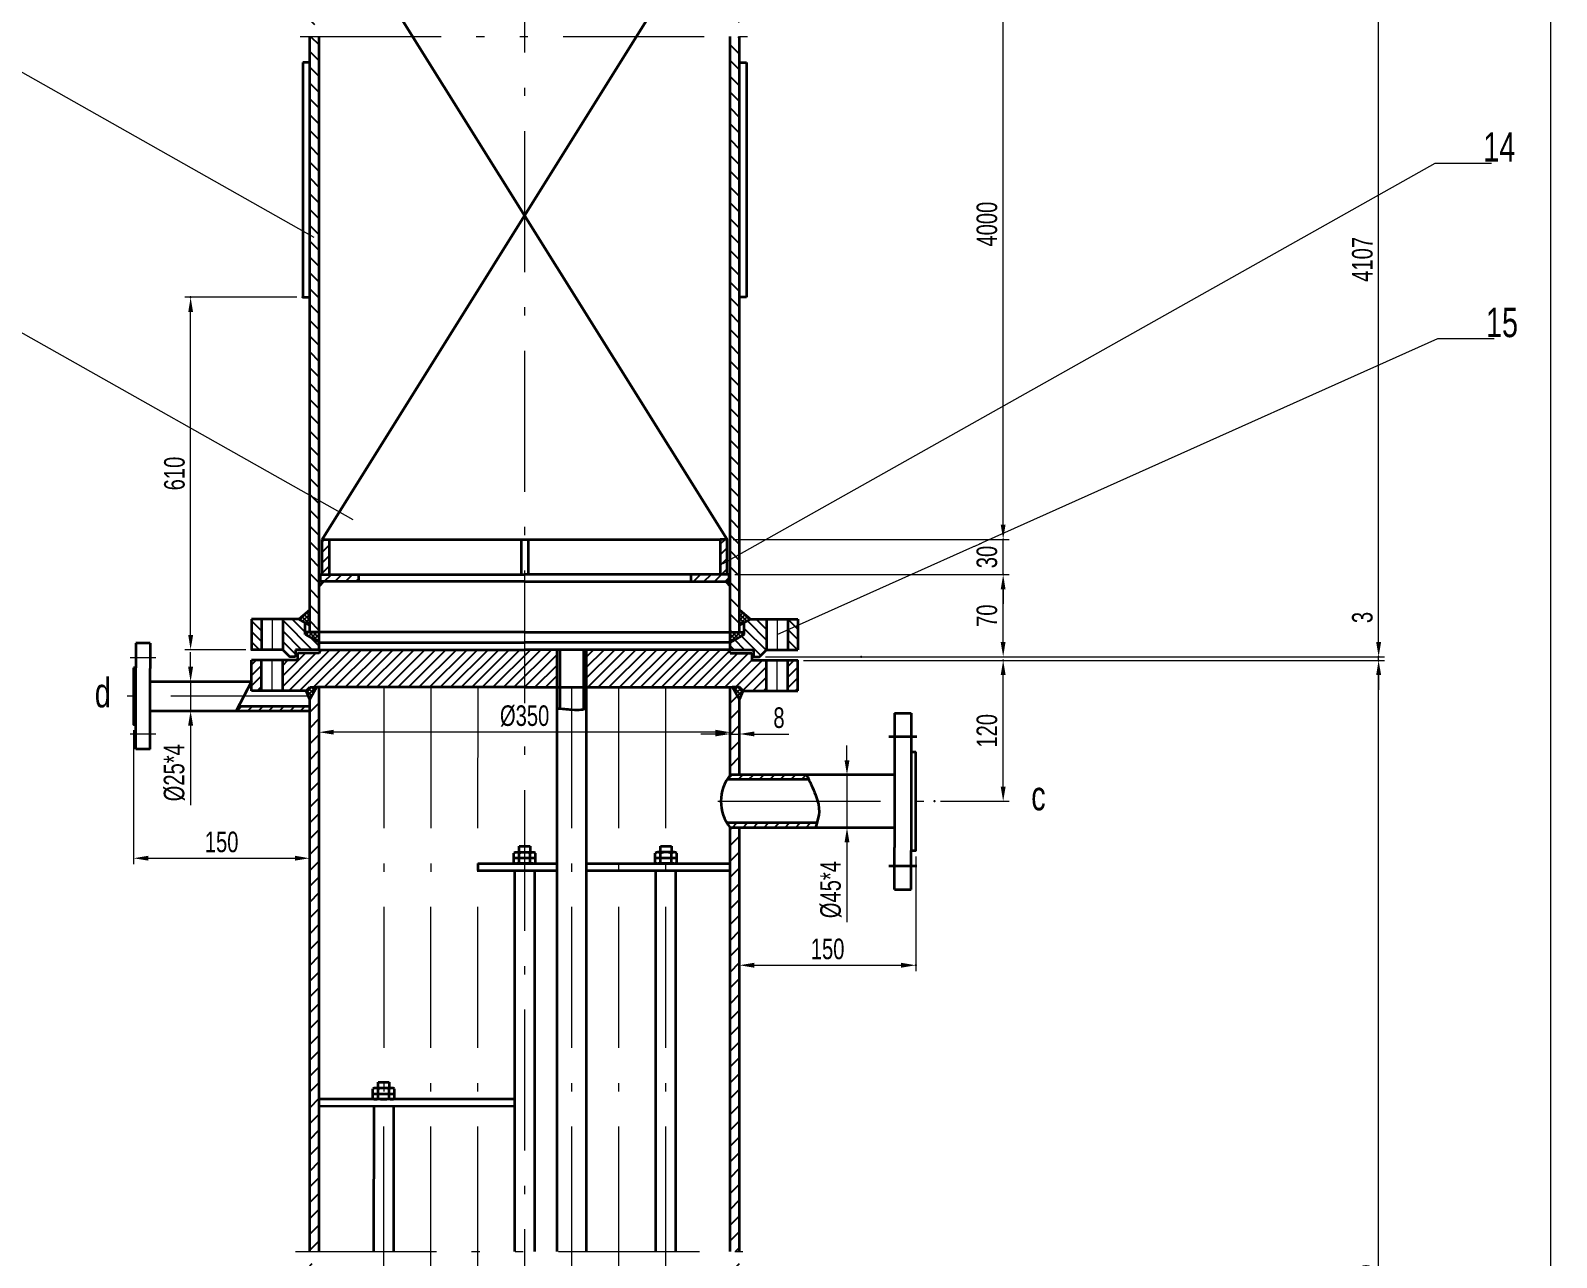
# Model space of a CAD drawing. Header units: millimetres. Extents: x -994 to 3211, y 1613 to 7558.
# Drawn here: x -119 to 1180, y 5171 to 6216 of the extents above; entities that cross this region are included whole.
import ezdxf

# ---------------------------------------------------------------- set-up
doc = ezdxf.new("R2010")
doc.units = ezdxf.units.MM
doc.header["$LTSCALE"] = 10
doc.linetypes.add('ACAD_ISO10W100', pattern=[18.7, 12, -3, 0.7, -3])
doc.linetypes.add('ACAD_ISO12W100', pattern=[22.4, 12, -3, 0.7, -3, 0.7, -3])
for name, color, linetype, lineweight in [('中心线', 1, 'ACAD_ISO10W100', 18), ('双点划线', 3, 'ACAD_ISO12W100', 18), ('实线层', 2, 'Continuous', 35), ('标注', 7, 'Continuous', 18)]:
    doc.layers.add(name, color=color, linetype=linetype, lineweight=lineweight)
doc.layers.add('剖面线层', color=5, linetype='Continuous')
doc.styles.add('HGCAD', font='HGCAD.SHX', dxfattribs={"width": 0.75, "bigfont": 'HZTXT.SHX'})
doc.dimstyles.new('HGCAD$0', dxfattribs={"dimtxt": 3.5, "dimasz": 2.5, "dimexe": 1, "dimexo": 1, "dimgap": 1, "dimtad": 1, "dimdec": 1, "dimdsep": 46, "dimtxsty": 'HGCAD', "dimcen": 0, "dimclrd": 130, "dimclre": 130, "dimclrt": 3, "dimadec": 1, "dimazin": 0, "dimtfac": 0.714286, "dimtmove": 0, "dimatfit": 1, "dimfxl": 0, "dimtzin": 0, "dimlwd": -1, "dimlwe": -1, "dimarcsym": 0})
pattern_1 = [(135, (-994.139, 1612.684), (-4.490128, -4.490128), [])]
pattern_2 = [(45, (-994.139, 1612.684), (-4.490128, 4.490128), [])]
pattern_3 = [(45, (-994.139, 1612.684), (-6.735192, 6.735192), [])]

# ---------------------------------------------------------------- blocks, each defined once
blk = doc.blocks.new('*D29')
at = {"color": 0, "ltscale": 5}
for p in [(126.7, 5618.1), (126.7, 5613.9), (476.7, 5613.9)]:
    blk.add_point(p, dxfattribs=at)
at = {"layer": '标注', "color": 130, "ltscale": 5}
for p, q in [((126.7, 5618.9), (126.7, 5623.1)), ((476.7, 5618.9), (476.7, 5623.1))]:
    blk.add_line(p, q, dxfattribs=at)
at = {"layer": '标注', "color": 4, "ltscale": 5}
blk.add_line((464.2, 5618.1), (139.2, 5618.1), dxfattribs=at)
for points in [[(139.2, 5620.2), (139.2, 5616.1), (126.7, 5618.1)], [(464.2, 5620.2), (464.2, 5616.1), (476.7, 5618.1)]]:
    blk.add_solid(points, dxfattribs=at)
at = {"layer": '标注', "color": 3, "ltscale": 5, "insert": (301.7, 5631.9), "char_height": 17.5, "attachment_point": 5, "style": 'HGCAD', "bg_fill": 3, "box_fill_scale": 1.1, "bg_fill_color": 256, "bg_fill_true_color": 13158600, "bg_fill_transparency": 2672}
blk.add_mtext('%%C350', dxfattribs=at)
blk = doc.blocks.new('*D30')
at = {"color": 0, "ltscale": 5}
for p in [(476.7, 5618.1), (484.7, 5618.1), (484.7, 5616.6)]:
    blk.add_point(p, dxfattribs=at)
at = {"layer": '标注', "color": 4, "ltscale": 5}
for p, q in [((464.2, 5616.6), (451.7, 5616.6)), ((476.7, 5616.6), (484.7, 5616.6)), ((497.2, 5616.6), (526.8, 5616.6))]:
    blk.add_line(p, q, dxfattribs=at)
at = {"layer": '标注', "color": 130, "ltscale": 5}
for p, q in [((476.7, 5613.1), (476.7, 5611.6)), ((484.7, 5613.1), (484.7, 5611.6))]:
    blk.add_line(p, q, dxfattribs=at)
at = {"layer": '标注', "color": 4, "ltscale": 5}
for points in [[(464.2, 5618.7), (464.2, 5614.6), (476.7, 5616.6)], [(497.2, 5618.7), (497.2, 5614.6), (484.7, 5616.6)]]:
    blk.add_solid(points, dxfattribs=at)
at = {"layer": '标注', "color": 3, "ltscale": 5, "insert": (518.3, 5630.4), "char_height": 17.5, "attachment_point": 5, "style": 'HGCAD', "bg_fill": 3, "box_fill_scale": 1.1, "bg_fill_color": 256, "bg_fill_true_color": 13158600, "bg_fill_transparency": 2602}
blk.add_mtext('8', dxfattribs=at)
blk = doc.blocks.new('*D36')
at = {"color": 0, "ltscale": 5}
for p in [(575.7, 5581.8), (575.7, 5536.8), (576.2, 5536.8)]:
    blk.add_point(p, dxfattribs=at)
at = {"layer": '标注', "color": 4, "ltscale": 5}
for p, q in [((576.2, 5594.3), (576.2, 5606.8)), ((576.2, 5581.8), (576.2, 5536.8)), ((576.2, 5524.3), (576.2, 5456.4))]:
    blk.add_line(p, q, dxfattribs=at)
at = {"layer": '标注', "color": 130, "ltscale": 5}
for p, q in [((580.7, 5581.8), (581.2, 5581.8)), ((580.7, 5536.8), (581.2, 5536.8))]:
    blk.add_line(p, q, dxfattribs=at)
at = {"layer": '标注', "color": 4, "ltscale": 5}
for points in [[(574.1, 5594.3), (578.3, 5594.3), (576.2, 5581.8)], [(574.1, 5524.3), (578.3, 5524.3), (576.2, 5536.8)]]:
    blk.add_solid(points, dxfattribs=at)
at = {"layer": '标注', "color": 3, "ltscale": 5, "insert": (562.5, 5484.1), "char_height": 17.5, "attachment_point": 5, "rotation": 90, "style": 'HGCAD', "bg_fill": 3, "box_fill_scale": 1.1, "bg_fill_color": 256, "bg_fill_true_color": 13158600, "bg_fill_transparency": 2957}
blk.add_mtext('%%C45*4', dxfattribs=at)
blk = doc.blocks.new('*D37')
at = {"color": 0, "ltscale": 5}
for p in [(634.7, 5517.3), (484.7, 5436.3), (634.7, 5419.7)]:
    blk.add_point(p, dxfattribs=at)
at = {"layer": '标注', "color": 130, "ltscale": 5}
for p, q in [((634.7, 5512.3), (634.7, 5414.7)), ((484.7, 5431.3), (484.7, 5414.7))]:
    blk.add_line(p, q, dxfattribs=at)
at = {"layer": '标注', "color": 4, "ltscale": 5}
blk.add_line((497.2, 5419.7), (622.2, 5419.7), dxfattribs=at)
for points in [[(497.2, 5421.8), (497.2, 5417.6), (484.7, 5419.7)], [(622.2, 5421.8), (622.2, 5417.6), (634.7, 5419.7)]]:
    blk.add_solid(points, dxfattribs=at)
at = {"layer": '标注', "color": 3, "ltscale": 5, "insert": (559.7, 5433.5), "char_height": 17.5, "attachment_point": 5, "style": 'HGCAD', "bg_fill": 3, "box_fill_scale": 1.1, "bg_fill_color": 256, "bg_fill_true_color": 13158600, "bg_fill_transparency": 3112}
blk.add_mtext('150', dxfattribs=at)
blk = doc.blocks.new('*D38')
at = {"color": 0, "ltscale": 5}
for p in [(16.7, 5661.3), (16.7, 5636.3), (17.3, 5636.3)]:
    blk.add_point(p, dxfattribs=at)
at = {"layer": '标注', "color": 4, "ltscale": 5}
for p, q in [((17.3, 5673.8), (17.3, 5686.3)), ((17.3, 5661.3), (17.3, 5636.3)), ((17.3, 5623.8), (17.3, 5555.9))]:
    blk.add_line(p, q, dxfattribs=at)
at = {"layer": '标注', "color": 130, "ltscale": 5}
for p, q in [((21.7, 5661.3), (22.3, 5661.3)), ((21.7, 5636.3), (22.3, 5636.3))]:
    blk.add_line(p, q, dxfattribs=at)
at = {"layer": '标注', "color": 4, "ltscale": 5}
for points in [[(15.2, 5673.8), (19.4, 5673.8), (17.3, 5661.3)], [(15.2, 5623.8), (19.4, 5623.8), (17.3, 5636.3)]]:
    blk.add_solid(points, dxfattribs=at)
at = {"layer": '标注', "color": 3, "ltscale": 5, "insert": (3.5, 5583.6), "char_height": 17.5, "attachment_point": 5, "rotation": 90, "style": 'HGCAD', "bg_fill": 3, "box_fill_scale": 1.1, "bg_fill_color": 256, "bg_fill_true_color": 13158600, "bg_fill_transparency": 3102}
blk.add_mtext('%%C25*4', dxfattribs=at)
blk = doc.blocks.new('*D39')
at = {"color": 0, "ltscale": 5}
for p in [(-31.3, 5624.8), (118.7, 5510.8), (118.7, 5510.1)]:
    blk.add_point(p, dxfattribs=at)
at = {"layer": '标注', "color": 130, "ltscale": 5}
for p, q in [((-31.3, 5619.8), (-31.3, 5505.8)), ((118.7, 5515.1), (118.7, 5515.8))]:
    blk.add_line(p, q, dxfattribs=at)
at = {"layer": '标注', "color": 4, "ltscale": 5}
blk.add_line((-18.8, 5510.8), (106.2, 5510.8), dxfattribs=at)
for points in [[(-18.8, 5512.9), (-18.8, 5508.8), (-31.3, 5510.8)], [(106.2, 5512.9), (106.2, 5508.8), (118.7, 5510.8)]]:
    blk.add_solid(points, dxfattribs=at)
at = {"layer": '标注', "color": 3, "ltscale": 5, "insert": (43.7, 5524.6), "char_height": 17.5, "attachment_point": 5, "style": 'HGCAD', "bg_fill": 3, "box_fill_scale": 1.1, "bg_fill_color": 256, "bg_fill_true_color": 13158600, "bg_fill_transparency": 3217}
blk.add_mtext('150', dxfattribs=at)
blk = doc.blocks.new('*D40')
at = {"color": 0, "ltscale": 5}
for p in [(17.3, 5988.4), (112.7, 5988.4), (69.2, 5688.3)]:
    blk.add_point(p, dxfattribs=at)
at = {"layer": '标注', "color": 130, "ltscale": 5}
for p, q in [((107.7, 5988.4), (12.3, 5988.4)), ((64.2, 5688.3), (12.3, 5688.3))]:
    blk.add_line(p, q, dxfattribs=at)
at = {"layer": '标注', "color": 4, "ltscale": 5}
blk.add_line((17.3, 5700.8), (17.3, 5975.9), dxfattribs=at)
for points in [[(15.3, 5975.9), (19.4, 5975.9), (17.3, 5988.4)], [(15.3, 5700.8), (19.4, 5700.8), (17.3, 5688.3)]]:
    blk.add_solid(points, dxfattribs=at)
at = {"layer": '标注', "color": 3, "ltscale": 5, "insert": (3.6, 5838.4), "char_height": 17.5, "attachment_point": 5, "rotation": 90, "style": 'HGCAD', "bg_fill": 3, "box_fill_scale": 1.1, "bg_fill_color": 256, "bg_fill_true_color": 13158600, "bg_fill_transparency": 3267}
blk.add_mtext('610', dxfattribs=at)
blk = doc.blocks.new('*D69')
at = {"color": 0, "ltscale": 5}
for p in [(534.2, 5679.3), (1028.9, 5679.3), (534.2, 4612.6)]:
    blk.add_point(p, dxfattribs=at)
at = {"layer": '标注', "color": 130, "ltscale": 5}
for p, q in [((539.2, 5679.3), (1033.9, 5679.3)), ((539.2, 4612.6), (1033.9, 4612.6))]:
    blk.add_line(p, q, dxfattribs=at)
at = {"layer": '标注', "color": 4, "ltscale": 5}
blk.add_line((1028.9, 4625.1), (1028.9, 5666.8), dxfattribs=at)
for points in [[(1026.8, 5666.8), (1031, 5666.8), (1028.9, 5679.3)], [(1026.8, 4625.1), (1031, 4625.1), (1028.9, 4612.6)]]:
    blk.add_solid(points, dxfattribs=at)
at = {"layer": '标注', "color": 3, "ltscale": 5, "insert": (1015.1, 5146), "char_height": 17.5, "attachment_point": 5, "rotation": 90, "style": 'HGCAD', "bg_fill": 3, "box_fill_scale": 1.1, "bg_fill_color": 256, "bg_fill_true_color": 13158600, "bg_fill_transparency": 477}
blk.add_mtext('1975', dxfattribs=at)
blk = doc.blocks.new('*D71')
at = {"color": 0, "ltscale": 5}
for p in [(501.7, 6359.1), (1028.9, 6359.1), (501.7, 5682.3)]:
    blk.add_point(p, dxfattribs=at)
at = {"layer": '标注', "color": 130, "ltscale": 5}
for p, q in [((506.7, 6359.1), (1033.9, 6359.1)), ((506.7, 5682.3), (1033.9, 5682.3))]:
    blk.add_line(p, q, dxfattribs=at)
at = {"layer": '标注', "color": 4, "ltscale": 5}
blk.add_line((1028.9, 5694.8), (1028.9, 6346.6), dxfattribs=at)
for points in [[(1026.8, 6346.6), (1031, 6346.6), (1028.9, 6359.1)], [(1026.8, 5694.8), (1031, 5694.8), (1028.9, 5682.3)]]:
    blk.add_solid(points, dxfattribs=at)
at = {"layer": '标注', "color": 3, "ltscale": 5, "insert": (1015.1, 6020.7), "char_height": 17.5, "attachment_point": 5, "rotation": 90, "style": 'HGCAD', "bg_fill": 3, "box_fill_scale": 1.1, "bg_fill_color": 256, "bg_fill_true_color": 13158600, "bg_fill_transparency": 1627}
blk.add_mtext('4107', dxfattribs=at)
blk = doc.blocks.new('*D72')
at = {"color": 0, "ltscale": 5}
for p in [(1028.9, 5682.3), (1028.9, 5682.3), (1028.9, 5679.3)]:
    blk.add_point(p, dxfattribs=at)
at = {"layer": '标注', "color": 4, "ltscale": 5}
for p, q in [((1028.9, 5694.8), (1028.9, 5724.4)), ((1028.9, 5679.3), (1028.9, 5682.3)), ((1028.9, 5666.8), (1028.9, 5654.3))]:
    blk.add_line(p, q, dxfattribs=at)
for points in [[(1026.8, 5694.8), (1031, 5694.8), (1028.9, 5682.3)], [(1026.8, 5666.8), (1031, 5666.8), (1028.9, 5679.3)]]:
    blk.add_solid(points, dxfattribs=at)
at = {"layer": '标注', "color": 3, "ltscale": 5, "insert": (1015.1, 5715.8), "char_height": 17.5, "attachment_point": 5, "rotation": 90, "style": 'HGCAD', "bg_fill": 3, "box_fill_scale": 1.1, "bg_fill_color": 256, "bg_fill_true_color": 13158600, "bg_fill_transparency": 752}
blk.add_mtext('3', dxfattribs=at)
blk = doc.blocks.new('*D79')
at = {"color": 0, "ltscale": 5}
for p in [(475.7, 5752.3), (709.2, 5752.3), (588.3, 5682.3)]:
    blk.add_point(p, dxfattribs=at)
at = {"layer": '标注', "color": 130, "ltscale": 5}
for p, q in [((480.7, 5752.3), (714.2, 5752.3)), ((593.3, 5682.3), (714.2, 5682.3))]:
    blk.add_line(p, q, dxfattribs=at)
at = {"layer": '标注', "color": 4, "ltscale": 5}
blk.add_line((709.2, 5694.8), (709.2, 5739.8), dxfattribs=at)
for points in [[(707.1, 5739.8), (711.2, 5739.8), (709.2, 5752.3)], [(707.1, 5694.8), (711.2, 5694.8), (709.2, 5682.3)]]:
    blk.add_solid(points, dxfattribs=at)
at = {"layer": '标注', "color": 3, "ltscale": 5, "insert": (695.4, 5717.3), "char_height": 17.5, "attachment_point": 5, "rotation": 90, "style": 'HGCAD', "bg_fill": 3, "box_fill_scale": 1.1, "bg_fill_color": 256, "bg_fill_true_color": 13158600, "bg_fill_transparency": 712}
blk.add_mtext('70', dxfattribs=at)
blk = doc.blocks.new('*D80')
at = {"color": 0, "ltscale": 5}
for p in [(474.2, 5782.3), (475.7, 5752.3)]:
    blk.add_point(p, dxfattribs=at)
at = {"layer": '标注', "color": 4, "ltscale": 5}
for p, q in [((709.2, 5794.8), (709.2, 5807.3)), ((709.2, 5752.3), (709.2, 5782.3)), ((709.2, 5739.8), (709.2, 5727.3))]:
    blk.add_line(p, q, dxfattribs=at)
at = {"layer": '标注', "color": 130, "ltscale": 5}
for p, q in [((479.2, 5782.3), (714.2, 5782.3)), ((480.7, 5752.3), (714.2, 5752.3))]:
    blk.add_line(p, q, dxfattribs=at)
at = {"layer": '标注', "color": 4, "ltscale": 5}
for points in [[(707.1, 5794.8), (711.2, 5794.8), (709.2, 5782.3)], [(707.1, 5739.8), (711.2, 5739.8), (709.2, 5752.3)]]:
    blk.add_solid(points, dxfattribs=at)
at = {"layer": '标注', "color": 3, "ltscale": 5, "insert": (695.4, 5767.3), "char_height": 17.5, "attachment_point": 5, "rotation": 90, "style": 'HGCAD', "bg_fill": 3, "box_fill_scale": 1.1, "bg_fill_color": 256, "bg_fill_true_color": 13158600, "bg_fill_transparency": 777}
blk.add_mtext('30', dxfattribs=at)
at = {"color": 0, "ltscale": 5}
blk.add_point((709.2, 5782.3), dxfattribs=at)
blk = doc.blocks.new('*D81')
at = {"color": 0, "ltscale": 5}
for p in [(484.7, 6319.1), (709.2, 6319.1), (474.2, 5782.3)]:
    blk.add_point(p, dxfattribs=at)
at = {"layer": '标注', "color": 130, "ltscale": 5}
for p, q in [((489.7, 6319.1), (714.2, 6319.1)), ((479.2, 5782.3), (714.2, 5782.3))]:
    blk.add_line(p, q, dxfattribs=at)
at = {"layer": '标注', "color": 4, "ltscale": 5}
blk.add_line((709.2, 5794.8), (709.2, 6306.6), dxfattribs=at)
for points in [[(707.1, 6306.6), (711.2, 6306.6), (709.2, 6319.1)], [(707.1, 5794.8), (711.2, 5794.8), (709.2, 5782.3)]]:
    blk.add_solid(points, dxfattribs=at)
at = {"layer": '标注', "color": 3, "ltscale": 5, "insert": (695.4, 6050.7), "char_height": 17.5, "attachment_point": 5, "rotation": 90, "style": 'HGCAD', "bg_fill": 3, "box_fill_scale": 1.1, "bg_fill_color": 256, "bg_fill_true_color": 13158600, "bg_fill_transparency": 107}
blk.add_mtext('4000', dxfattribs=at)
blk = doc.blocks.new('*D82')
at = {"color": 0, "ltscale": 5}
for p in [(709.2, 5679.3), (709.2, 5679.3), (650.8, 5559.3)]:
    blk.add_point(p, dxfattribs=at)
at = {"layer": '标注', "color": 4, "ltscale": 5}
blk.add_line((709.2, 5571.8), (709.2, 5666.8), dxfattribs=at)
at = {"layer": '标注', "color": 130, "ltscale": 5}
blk.add_line((655.8, 5559.3), (714.2, 5559.3), dxfattribs=at)
at = {"layer": '标注', "color": 4, "ltscale": 5}
for points in [[(707.1, 5666.8), (711.3, 5666.8), (709.2, 5679.3)], [(707.1, 5571.8), (711.3, 5571.8), (709.2, 5559.3)]]:
    blk.add_solid(points, dxfattribs=at)
at = {"layer": '标注', "color": 3, "ltscale": 5, "insert": (695.4, 5619.3), "char_height": 17.5, "attachment_point": 5, "rotation": 90, "style": 'HGCAD', "bg_fill": 3, "box_fill_scale": 1.1, "bg_fill_color": 256, "bg_fill_true_color": 13158600, "bg_fill_transparency": 47}
blk.add_mtext('120', dxfattribs=at)
blk = doc.blocks.new('*D91')
at = {"color": 0, "ltscale": 5}
for p in [(343.7, 7052.5), (343.7, 2361.6), (1175.3, 2361.6)]:
    blk.add_point(p, dxfattribs=at)
at = {"layer": '标注', "color": 130, "ltscale": 5}
for p, q in [((348.7, 7052.5), (1180.3, 7052.5)), ((348.7, 2361.6), (1180.3, 2361.6))]:
    blk.add_line(p, q, dxfattribs=at)
at = {"layer": '标注', "color": 4, "ltscale": 5}
blk.add_line((1175.3, 7040), (1175.3, 2374.1), dxfattribs=at)
for points in [[(1173.3, 7040), (1177.4, 7040), (1175.3, 7052.5)], [(1173.3, 2374.1), (1177.4, 2374.1), (1175.3, 2361.6)]]:
    blk.add_solid(points, dxfattribs=at)
at = {"layer": '标注', "color": 3, "ltscale": 5, "insert": (1161.6, 4707.1), "char_height": 17.5, "attachment_point": 5, "rotation": 90, "style": 'HGCAD', "bg_fill": 3, "box_fill_scale": 1.1, "bg_fill_color": 256, "bg_fill_true_color": 13158600, "bg_fill_transparency": 497}
blk.add_mtext('9555', dxfattribs=at)

msp = doc.modelspace()

# ---------------------------------------------------------------- hatches: boundary and pattern name
at = {"layer": '剖面线层', "ltscale": 5}
h = msp.add_hatch(dxfattribs=at)
h.set_pattern_fill('ANSI31', color=256, scale=3, angle=90, style=0)
h.set_pattern_definition([(135, (-994.139, 1612.684), (-6.735192, -6.735192), [])])
h.paths.add_polyline_path([(126.73, 6304), (126.73, 6338.06), (118.73, 6338.06), (118.73, 6303.3), (118.73, 6220.57), (126.73, 6220.57)])
h.paths.add_polyline_path([(484.73, 6303.3), (484.73, 6338.06), (476.73, 6338.06), (476.73, 6300.96), (476.73, 6220.57), (484.73, 6220.57), (484.73, 6303.3)])
h.paths.add_polyline_path([(484.73, 6210.57), (476.73, 6210.57), (476.73, 5703.3), (484.73, 5703.3)])
h.paths.add_polyline_path([(126.73, 6210.57), (118.73, 6210.57), (118.73, 5703.3), (126.73, 5703.3)])
h = msp.add_hatch(dxfattribs=at)
h.set_pattern_fill('ANSI31', color=256, scale=2, style=0)
h.set_pattern_definition(pattern_2)
h.paths.add_polyline_path([(135.23, 5782.34), (129.23, 5782.34), (129.23, 5752.34), (135.23, 5752.34)])
h.paths.add_polyline_path([(160.23, 5752.34), (129.23, 5752.34), (127.73, 5752.34), (127.73, 5746.34), (160.23, 5746.34)])
h.paths.add_polyline_path([(475.73, 5752.34), (474.23, 5752.34), (443.23, 5752.34), (443.23, 5746.34), (475.73, 5746.34)])
h.paths.add_polyline_path([(474.23, 5782.34), (468.23, 5782.34), (468.23, 5752.34), (474.23, 5752.34)])
at = {"layer": '剖面线层'}
h = msp.add_hatch(dxfattribs=at)
h.set_pattern_fill('ANSI37', color=256, scale=0.8, style=0)
h.set_pattern_definition([(225, (110.7338, 7470.8611), (1.7960512, -1.7960512), []), (315, (110.7338, 7470.8611), (1.7960512, 1.7960512), [])])
h.paths.add_polyline_path([(126.73, 5694.37), (126.73, 5703.3), (114.73, 5703.3), (114.73, 5701.3)])
h.paths.add_polyline_path([(118.73, 5708.89), (118.73, 5722.3), (109.54, 5714.3)])
h = msp.add_hatch(dxfattribs=at)
h.set_pattern_fill('ANSI37', color=256, scale=0.8, style=0)
h.set_pattern_definition([(315, (492.7319, 7470.8611), (-1.7960512, -1.7960512), []), (225, (492.7319, 7470.8611), (-1.7960512, 1.7960512), [])])
h.paths.add_polyline_path([(476.73, 5694.37), (476.73, 5703.3), (488.73, 5703.3), (488.73, 5701.3)])
h.paths.add_polyline_path([(484.73, 5708.89), (484.73, 5722.3), (493.93, 5714.3)])
h = msp.add_hatch(dxfattribs=at)
h.set_pattern_fill('ANSI31', color=256, scale=2, angle=90, style=0)
h.set_pattern_definition(pattern_1)
h.paths.add_polyline_path([(95.73, 5688.3), (101.73, 5682.3), (106.73, 5682.3), (106.73, 5688.3), (126.73, 5688.3), (126.73, 5694.37), (114.73, 5701.3), (114.73, 5711.3), (109.54, 5714.3), (95.73, 5714.3)])
h.paths.add_polyline_path([(77.73, 5714.3), (69.23, 5714.3), (69.23, 5688.3), (77.73, 5688.3)])
h = msp.add_hatch(dxfattribs=at)
h.set_pattern_fill('ANSI31', color=256, scale=2, angle=90, style=0)
h.set_pattern_definition(pattern_1)
h.paths.add_polyline_path([(507.73, 5688.3), (501.73, 5682.3), (496.73, 5682.3), (496.73, 5688.3), (476.73, 5688.3), (476.73, 5694.37), (488.73, 5701.3), (488.73, 5711.3), (493.93, 5714.3), (507.73, 5714.3)])
h.paths.add_polyline_path([(525.73, 5714.3), (534.23, 5714.3), (534.23, 5688.3), (525.73, 5688.3)])
h = msp.add_hatch(dxfattribs=at)
h.set_pattern_fill('ANSI31', color=256, scale=2, style=0)
h.set_pattern_definition(pattern_2)
h.paths.add_polyline_path([(77.73, 5679.34), (69.23, 5679.34), (69.23, 5653.34), (77.73, 5653.34)])
h.paths.add_polyline_path([(301.73, 5688.3), (301.73, 5688.3), (128.08, 5688.3), (126.73, 5685.34), (108.23, 5685.34), (108.23, 5679.34), (95.73, 5679.34), (95.73, 5653.35), (115.73, 5653.36), (118.73, 5656.36), (124.73, 5656.36), (124.73, 5656.36), (301.73, 5656.34)])
h.paths.add_polyline_path([(329.23, 5688.3), (301.73, 5688.3), (301.73, 5656.34), (329.23, 5656.34)])
h.paths.add_polyline_path([(507.73, 5679.34), (495.23, 5679.34), (495.23, 5685.34), (476.73, 5685.34), (475.39, 5688.3), (354.23, 5688.3), (354.23, 5656.35), (478.73, 5656.36), (478.73, 5656.36), (484.73, 5656.36), (487.73, 5653.36), (507.73, 5653.35)])
h.paths.add_polyline_path([(534.23, 5679.34), (525.73, 5679.34), (525.73, 5653.34), (534.23, 5653.34)])
h = msp.add_hatch(dxfattribs=at)
h.set_pattern_fill('ANSI37', color=256, scale=0.8, style=0)
h.set_pattern_definition([(45, (-1111.7702, 1960.1166), (-1.7960512, 1.7960512), []), (135, (-1111.7702, 1960.1166), (-1.7960512, -1.7960512), [])])
h.paths.add_polyline_path([(118.73, 4645.97), (115.73, 4638.58), (118.73, 4635.58), (124.73, 4635.58)])
h.paths.add_polyline_path([(484.73, 4645.97), (478.73, 4635.58), (484.73, 4635.58), (487.73, 4638.58)])
h.paths.add_polyline_path([(124.73, 5656.36), (118.73, 5656.36), (115.73, 5653.36), (118.73, 5645.97)])
h.paths.add_polyline_path([(487.73, 5653.36), (484.73, 5656.36), (478.73, 5656.36), (484.73, 5645.97)])
at = {"layer": '剖面线层', "ltscale": 5}
h = msp.add_hatch(dxfattribs=at)
h.set_pattern_fill('ANSI31', color=256, scale=3, style=0)
h.set_pattern_definition(pattern_3)
h.paths.add_polyline_path([(484.73, 5645.97), (478.73, 5656.36), (478.41, 5656.36), (476.73, 5656.36), (476.73, 5629.61), (476.73, 5581.84), (484.73, 5581.84)])
h.paths.add_polyline_path([(484.73, 5536.84), (476.73, 5536.84), (476.73, 5175.89), (484.73, 5175.89)])
h.paths.add_polyline_path([(126.73, 5165.89), (118.73, 5165.89), (118.73, 4755.1), (126.73, 4755.1)])
h.paths.add_polyline_path([(126.73, 4710.1), (118.73, 4710.1), (118.73, 4645.97), (124.73, 4635.58), (125.06, 4635.58), (126.73, 4635.58), (126.73, 4662.33)])
h = msp.add_hatch(dxfattribs=at)
h.set_pattern_fill('ANSI31', color=256, scale=3, style=0)
h.set_pattern_definition(pattern_3)
h.paths.add_polyline_path([(126.73, 5175.89), (126.73, 5656.36), (118.73, 5645.97), (118.73, 5175.89)])
edge = h.paths.add_edge_path()
edge.add_line((476.73, 5165.89), (484.73, 5165.89))
edge.add_line((484.73, 4645.97), (484.73, 5165.89))
edge.add_line((476.73, 4635.58), (476.73, 5165.89))
edge.add_line((476.73, 4635.58), (484.73, 4645.97))
h = msp.add_hatch(dxfattribs=at)
h.set_pattern_fill('ANSI31', color=256, scale=2, style=0)
h.set_pattern_definition(pattern_2)
h.paths.add_polyline_path([(118.73, 5640.33), (58.27, 5640.33), (56.19, 5636.33), (118.73, 5636.33)])
h = msp.add_hatch(dxfattribs=at)
h.set_pattern_fill('ANSI31', color=256, scale=2, style=0)
h.set_pattern_definition(pattern_2)
edge = h.paths.add_edge_path()
edge.add_spline(control_points=[(543.68, 5577.84), (543.02, 5579.22), (542.35, 5580.56), (541.7, 5581.84)], knot_values=[16.5050425, 16.5050425, 16.5050425, 16.5050425, 19.2501271, 19.2501271, 19.2501271, 19.2501271], degree=3, periodic=0)
edge.add_line((541.7, 5581.84), (476.73, 5581.84))
edge.add_arc((505.04, 5559.34), 36.16, 141.51848, 149.22702)
edge.add_line((473.97, 5577.84), (543.68, 5577.84))
edge = h.paths.add_edge_path()
edge.add_spline(control_points=[(549.36, 5536.84), (549.79, 5538.28), (550.19, 5539.6), (550.55, 5540.84)], knot_values=[52.4212354, 52.4212354, 52.4212354, 52.4212354, 55.9643455, 55.9643455, 55.9643455, 55.9643455], degree=3, periodic=0)
edge.add_line((550.55, 5540.84), (473.97, 5540.84))
edge.add_arc((505.04, 5559.34), 36.16, 210.77298, 218.48152)
edge.add_line((476.73, 5536.84), (549.36, 5536.84))

# ---------------------------------------------------------------- linework, layer by layer
at = {"layer": '中心线'}
for p, q in [((301.73, 7064.9), (301.73, 2333.5)), ((86.73, 5714.3), (86.73, 5688.3)), ((516.73, 5714.3), (516.73, 5688.3)), ((86.73, 5653.34), (86.73, 5679.34)), ((516.73, 5653.34), (516.73, 5679.34)), ((181.73, 5656.35), (181.61, 4613.83)), ((221.73, 5656.35), (221.61, 4635.61)), ((261.73, 5656.34), (261.61, 4635.6)), ((341.73, 5656.33), (341.61, 4635.59)), ((381.73, 5656.33), (381.61, 4635.59)), ((421.73, 5656.32), (421.61, 4635.58)), ((466.34, 5559.34), (611.76, 5559.34)), ((484.53, 5559.34), (650.57, 5559.34)), ((484.53, 5559.34), (650.57, 5559.34)), ((484.72, 5559.34), (650.76, 5559.34))]:
    msp.add_line(p, q, dxfattribs=at)
at = {"layer": '中心线', "color": 1, "linetype": 'ACAD_ISO10W100'}
for p, q in [((-12.27, 5681.33), (-34.27, 5681.33)), ((120.39, 5648.83), (-39.27, 5648.83)), ((-12.27, 5616.33), (-34.27, 5616.33))]:
    msp.add_line(p, q, dxfattribs=at)
at = {"layer": '双点划线'}
for p, q in [((110.54, 6210.57), (496.6, 6210.57)), ((106.6, 5175.89), (496.23, 5175.89))]:
    msp.add_line(p, q, dxfattribs=at)
at = {"layer": '实线层'}
for p, q in [((118.73, 5703.3), (118.73, 6210.57)), ((126.73, 5688.3), (126.73, 6210.57)), ((476.73, 5688.3), (476.73, 6210.57)), ((484.73, 5703.3), (484.73, 6210.57)), ((118.73, 6188.42), (112.73, 6188.42)), ((112.73, 6188.42), (112.73, 5988.42)), ((484.73, 6188.42), (490.73, 6188.42)), ((490.73, 6188.42), (490.73, 5988.42)), ((112.73, 5988.42), (118.73, 5988.42)), ((490.73, 5988.42), (484.73, 5988.42)), ((129.23, 5752.34), (129.23, 5782.34)), ((129.23, 5782.34), (135.23, 5782.34)), ((135.23, 5782.34), (468.23, 5782.34)), ((135.23, 5782.34), (135.23, 5752.34)), ((298.73, 5782.34), (298.73, 5752.34)), ((304.73, 5782.34), (304.73, 5752.34)), ((474.23, 5782.34), (468.23, 5782.34)), ((468.23, 5782.34), (468.23, 5752.34)), ((474.23, 5752.34), (474.23, 5782.34)), ((301.73, 5746.34), (126.73, 5746.34)), ((130.53, 5746.34), (126.73, 5742.5)), ((127.73, 5752.34), (129.23, 5752.34)), ((127.73, 5752.34), (127.73, 5746.34)), ((129.23, 5752.34), (301.73, 5752.34)), ((160.23, 5752.34), (160.23, 5746.34)), ((474.23, 5752.34), (301.73, 5752.34)), ((301.73, 5746.34), (476.73, 5746.34)), ((443.23, 5752.34), (443.23, 5746.34)), ((472.94, 5746.34), (476.73, 5742.5)), ((475.73, 5752.34), (474.23, 5752.34)), ((475.73, 5752.34), (475.73, 5746.34)), ((118.73, 5722.3), (109.54, 5714.3)), ((118.73, 5703.3), (118.73, 5722.3)), ((484.73, 5703.3), (484.73, 5722.3)), ((484.73, 5722.3), (493.93, 5714.3)), ((109.54, 5714.3), (69.23, 5714.3)), ((69.23, 5714.3), (69.23, 5688.3)), ((77.73, 5714.3), (77.73, 5688.3)), ((95.73, 5714.3), (95.73, 5688.3)), ((118.73, 5708.89), (109.54, 5714.3)), ((114.73, 5701.3), (114.73, 5711.3)), ((484.73, 5708.89), (493.93, 5714.3)), ((488.73, 5701.3), (488.73, 5711.3)), ((493.93, 5714.3), (534.23, 5714.3)), ((507.73, 5714.3), (507.73, 5688.3)), ((525.73, 5714.3), (525.73, 5688.3)), ((534.23, 5714.3), (534.23, 5688.3)), ((-17.27, 5693.83), (-29.27, 5693.83)), ((-29.27, 5693.83), (-29.27, 5672.83)), ((-17.27, 5693.83), (-17.27, 5672.37)), ((301.73, 5703.3), (114.73, 5703.3)), ((114.73, 5701.3), (126.73, 5694.37)), ((126.73, 5694.37), (301.73, 5694.37)), ((301.73, 5703.3), (488.73, 5703.3)), ((476.73, 5694.37), (301.73, 5694.37)), ((488.73, 5701.3), (476.73, 5694.37)), ((95.73, 5688.3), (69.23, 5688.3)), ((69.23, 5653.34), (69.23, 5679.34)), ((95.73, 5679.34), (69.23, 5679.34)), ((77.73, 5653.34), (77.73, 5679.34)), ((95.73, 5688.3), (101.73, 5682.3)), ((95.73, 5653.34), (95.73, 5679.34)), ((108.23, 5679.34), (95.73, 5679.34)), ((106.73, 5682.3), (101.73, 5682.3)), ((126.73, 5688.3), (106.73, 5688.3)), ((106.73, 5688.3), (106.73, 5682.3)), ((126.73, 5685.34), (108.23, 5685.34)), ((108.23, 5685.34), (108.23, 5679.34)), ((126.73, 5688.3), (301.73, 5688.3)), ((126.73, 5685.34), (128.08, 5688.3)), ((476.73, 5688.3), (301.73, 5688.3)), ((329.23, 5688.3), (329.17, 5175.89)), ((331.73, 5688.3), (331.73, 5638.23)), ((351.73, 5688.3), (351.73, 5637.71)), ((354.23, 5688.3), (354.17, 5175.89)), ((476.73, 5685.34), (475.39, 5688.3)), ((476.73, 5688.3), (496.73, 5688.3)), ((476.73, 5685.34), (495.23, 5685.34)), ((495.23, 5685.34), (495.23, 5679.34)), ((495.23, 5679.34), (507.73, 5679.34)), ((496.73, 5688.3), (496.73, 5682.3)), ((496.73, 5682.3), (501.73, 5682.3)), ((507.73, 5688.3), (501.73, 5682.3)), ((507.73, 5688.3), (534.23, 5688.3)), ((507.73, 5653.34), (507.73, 5679.34)), ((507.73, 5679.34), (534.23, 5679.34)), ((525.73, 5653.34), (525.73, 5679.34)), ((534.23, 5653.34), (534.23, 5679.34)), ((-29.27, 5672.83), (-31.27, 5672.83)), ((-31.27, 5672.83), (-31.27, 5624.83)), ((-29.27, 5603.83), (-29.27, 5672.83)), ((-17.27, 5603.83), (-17.27, 5672.37)), ((-17.27, 5661.33), (69.23, 5661.33)), ((69.23, 5661.33), (56.19, 5636.33)), ((115.73, 5653.36), (69.23, 5653.34)), ((115.73, 5653.36), (118.73, 5656.36)), ((118.73, 5645.97), (115.73, 5653.36)), ((118.73, 5656.36), (125.06, 5656.36)), ((124.73, 5656.36), (118.73, 5645.97)), ((301.73, 5656.34), (124.73, 5656.36)), ((126.73, 5656.36), (124.73, 5656.36)), ((126.73, 5175.89), (126.73, 5656.36)), ((301.73, 5656.34), (478.73, 5656.36)), ((476.73, 5629.61), (476.73, 5656.36)), ((476.73, 5656.36), (478.73, 5656.36)), ((484.73, 5656.36), (478.41, 5656.36)), ((478.73, 5656.36), (484.73, 5645.97)), ((487.73, 5653.36), (484.73, 5656.36)), ((484.73, 5645.97), (487.73, 5653.36)), ((487.73, 5653.36), (534.23, 5653.34)), ((58.27, 5640.33), (118.73, 5640.33)), ((118.73, 5175.89), (118.73, 5645.97)), ((476.73, 5581.84), (476.73, 5645.97)), ((484.73, 5581.84), (484.73, 5645.97)), ((-17.27, 5636.33), (118.73, 5636.33)), ((616.73, 5634.34), (630.73, 5634.34)), ((616.73, 5634.34), (616.73, 5519.92)), ((630.73, 5634.34), (630.73, 5601.34)), ((-31.27, 5624.83), (-29.27, 5624.83)), ((-17.27, 5603.83), (-29.27, 5603.83)), ((630.73, 5601.34), (634.73, 5601.34)), ((630.73, 5601.34), (630.73, 5517.34)), ((634.73, 5517.34), (634.73, 5601.34)), ((543.68, 5577.84), (473.97, 5577.84)), ((616.73, 5581.84), (476.73, 5581.84)), ((550.55, 5540.84), (473.97, 5540.84)), ((616.73, 5536.84), (476.73, 5536.84)), ((476.73, 5175.89), (476.73, 5536.84)), ((484.73, 5175.89), (484.73, 5536.84)), ((292.5, 5511.09), (310.97, 5511.09)), ((297.11, 5515.16), (297.11, 5521.05)), ((297.11, 5521.05), (306.35, 5521.05)), ((306.35, 5521.05), (306.35, 5515.16)), ((412.87, 5511.11), (431.35, 5511.11)), ((417.49, 5515.17), (417.49, 5521.06)), ((417.49, 5521.06), (426.73, 5521.06)), ((426.73, 5521.06), (426.73, 5515.17)), ((616.73, 5484.34), (616.73, 5519.92)), ((630.73, 5484.34), (630.73, 5517.34)), ((630.73, 5517.34), (634.73, 5517.34)), ((261.77, 5506.34), (329.21, 5506.35)), ((261.77, 5500.34), (329.21, 5500.35)), ((293.21, 5500.34), (293.17, 5175.89)), ((310.21, 5500.34), (310.17, 5175.89)), ((354.21, 5506.35), (476.73, 5506.36)), ((354.21, 5500.35), (476.73, 5500.36)), ((413.21, 5500.35), (413.17, 5175.89)), ((430.21, 5500.36), (430.17, 5175.89)), ((616.73, 5484.34), (630.73, 5484.34)), ((177.07, 5314.4), (177.07, 5320.29)), ((177.07, 5320.29), (186.31, 5320.29)), ((186.31, 5320.29), (186.31, 5314.4)), ((293.06, 5305.6), (126.67, 5305.58)), ((172.45, 5310.33), (190.93, 5310.33)), ((293.06, 5299.6), (126.67, 5299.58)), ((173.19, 5299.58), (173.17, 5175.89)), ((190.19, 5299.59), (190.17, 5175.89))]:
    msp.add_line(p, q, dxfattribs=at)
at = {"layer": '实线层', "color": 1, "linetype": 'ACAD_ISO10W100'}
for p, q in [((611.73, 5614.34), (635.73, 5614.34)), ((611.73, 5504.34), (635.73, 5504.34))]:
    msp.add_line(p, q, dxfattribs=at)
at = {"layer": '实线层', "linetype": 'Continuous'}
for p, q in [((292.5, 5507.03), (292.5, 5515.16)), ((308.66, 5515.84), (294.8, 5515.84)), ((297.11, 5507.03), (297.11, 5515.16)), ((306.35, 5507.03), (306.35, 5515.16)), ((310.97, 5507.03), (310.97, 5515.16)), ((412.87, 5507.04), (412.87, 5515.17)), ((429.04, 5515.86), (415.18, 5515.86)), ((417.49, 5507.04), (417.49, 5515.17)), ((426.73, 5507.04), (426.73, 5515.17)), ((431.35, 5507.04), (431.35, 5515.17)), ((308.66, 5506.34), (294.8, 5506.34)), ((429.04, 5506.36), (415.18, 5506.36)), ((172.45, 5306.27), (172.45, 5314.4)), ((188.62, 5315.08), (174.76, 5315.08)), ((177.07, 5306.27), (177.07, 5314.4)), ((186.31, 5306.27), (186.31, 5314.4)), ((190.93, 5306.27), (190.93, 5314.4)), ((188.62, 5305.58), (174.76, 5305.58))]:
    msp.add_line(p, q, dxfattribs=at)
at = {"layer": '实线层', "ltscale": 5}
msp.add_line((261.77, 5506.34), (261.77, 5500.34), dxfattribs=at)
at = {"layer": '实线层'}
msp.add_arc((505.04, 5559.34), 36.16, 141.51848, 218.48152, dxfattribs=at)
at = {"layer": '实线层', "linetype": 'Continuous'}
for centre, radius, start, end in [((294.8, 5511.6), 4.24, 56.99997, 123.00003), ((301.73, 5499.91), 15.93, 73.15069, 106.84931), ((308.66, 5511.6), 4.24, 56.99997, 123.00003), ((415.18, 5511.62), 4.24, 56.99997, 123.00003), ((422.11, 5499.92), 15.93, 73.15069, 106.84931), ((429.04, 5511.62), 4.24, 56.99997, 123.00003), ((294.8, 5510.58), 4.24, 236.99997, 303.00003), ((301.73, 5522.28), 15.93, 253.15069, 286.84931), ((308.66, 5510.58), 4.24, 236.99997, 303.00003), ((415.18, 5510.6), 4.24, 236.99997, 303.00003), ((422.11, 5522.29), 15.93, 253.15069, 286.84931), ((429.04, 5510.6), 4.24, 236.99997, 303.00003), ((174.76, 5310.84), 4.24, 56.99997, 123.00003), ((181.69, 5299.15), 15.93, 73.15069, 106.84931), ((188.62, 5310.84), 4.24, 56.99997, 123.00003), ((174.76, 5309.82), 4.24, 236.99997, 303.00003), ((181.69, 5321.52), 15.93, 253.15069, 286.84931), ((188.62, 5309.82), 4.24, 236.99997, 303.00003)]:
    msp.add_arc(centre, radius, start, end, dxfattribs=at)
at = {"layer": '实线层'}
for points, knots in [([(329.23, 5638.45), (333.02, 5638.11), (343.47, 5637.2), (348.53, 5637.02), (352.69, 5637.91), (354.23, 5638.18)], [8.5595005, 8.5595005, 8.5595005, 8.5595005, 16.4081533, 24.5051876, 29.0649029, 29.0649029, 29.0649029, 29.0649029]), ([(541.7, 5581.84), (544.41, 5576.52), (554.73, 5553.97), (552.76, 5548.22), (549.36, 5536.84)], [16.5050425, 16.5050425, 16.5050425, 16.5050425, 27.9502314, 55.9643455, 55.9643455, 55.9643455, 55.9643455])]:
    msp.add_open_spline(points, degree=3, knots=knots, dxfattribs=at)
at = {"layer": '标注', "ltscale": 5}
msp.add_line((122.55, 6039.37), (-312.88, 6285.17), dxfattribs=at)

# ---------------------------------------------------------------- texts
at = {"layer": '标注', "ltscale": 5, "insert": (-64.3, 5664.27), "char_height": 25, "width": 45.6536, "attachment_point": 1, "style": 'HGCAD'}
msp.add_mtext('{\\C0;d}', dxfattribs=at)

# ---------------------------------------------------------------- next in the draw order: dimensions: what is measured, and where the dimension line sits
at = {"layer": '标注', "ltscale": 5}
for base, p1, p2, text, picture, middle in [((17.28, 5636.33), (16.68, 5661.33), (16.68, 5636.33), '%%C25*4', '*D38', (3.53, 5583.62)), ((576.22, 5536.84), (575.72, 5581.84), (575.72, 5536.84), '%%C45*4', '*D36', (562.47, 5484.12))]:
    dim = msp.add_linear_dim(base=base, p1=p1, p2=p2, angle=90, text=text, dimstyle='HGCAD$0', override={"dimscale": 5, "dimclrd": 4, "dimtdec": 1}, dxfattribs=at)
    dim.commit()
    dim.dimension.update_dxf_attribs({"geometry": picture, "text_midpoint": middle})
dim = msp.add_linear_dim(base=(126.73, 5618.14), p1=(476.73, 5613.9), p2=(126.73, 5613.9), text='%%C350', dimstyle='HGCAD$0', override={"dimscale": 5, "dimclrd": 4, "dimtdec": 1}, dxfattribs=at)
dim.commit()
dim.dimension.update_dxf_attribs({"geometry": '*D29', "text_midpoint": (301.73, 5631.89)})

# ---------------------------------------------------------------- next in the draw order: dimensions: what is measured, and where the dimension line sits
dim = msp.add_linear_dim(base=(17.34, 5988.42), p1=(69.23, 5688.3), p2=(112.73, 5988.42), angle=90, text='610', dimstyle='HGCAD$0', override={"dimscale": 5, "dimclrd": 4, "dimtdec": 1}, dxfattribs=at)
dim.commit()
dim.dimension.update_dxf_attribs({"geometry": '*D40', "text_midpoint": (3.59, 5838.36)})
for base, p1, p2, picture, middle in [((484.73, 5616.64), (476.73, 5618.14), (484.73, 5618.14), '*D30', (518.27, 5630.39)), ((118.73, 5510.84), (-31.27, 5624.83), (118.73, 5510.09), '*D39', (43.73, 5524.59)), ((634.73, 5419.71), (484.73, 5436.33), (634.73, 5517.34), '*D37', (559.73, 5433.46))]:
    dim = msp.add_linear_dim(base=base, p1=p1, p2=p2, dimstyle='HGCAD$0', override={"dimscale": 5, "dimclrd": 4, "dimtdec": 1}, dxfattribs=at)
    dim.commit()
    dim.dimension.update_dxf_attribs({"geometry": picture, "text_midpoint": middle})

# ---------------------------------------------------------------- next in the draw order: linework, layer by layer
msp.add_line((155.7, 5798.83), (-312.88, 6063.39), dxfattribs=at)

# ---------------------------------------------------------------- next in the draw order: dimensions: what is measured, and where the dimension line sits
dim = msp.add_linear_dim(base=(1028.9, 5679.34), p1=(534.23, 4612.6), p2=(534.23, 5679.34), angle=90, text='1975', dimstyle='HGCAD$0', override={"dimscale": 5, "dimclrd": 4, "dimtdec": 1}, dxfattribs=at)
dim.commit()
dim.dimension.update_dxf_attribs({"geometry": '*D69', "text_midpoint": (1015.15, 5145.97)})

# ---------------------------------------------------------------- next in the draw order: dimensions: what is measured, and where the dimension line sits
dim = msp.add_linear_dim(base=(1028.9, 6359.06), p1=(501.73, 5682.3), p2=(501.73, 6359.06), angle=90, text='4107', dimstyle='HGCAD$0', override={"dimscale": 5, "dimclrd": 4, "dimtdec": 1}, dxfattribs=at)
dim.commit()
dim.dimension.update_dxf_attribs({"geometry": '*D71', "text_midpoint": (1015.15, 6020.68)})

# ---------------------------------------------------------------- next in the draw order: dimensions: what is measured, and where the dimension line sits
for base, p1, p2, picture, middle in [((709.15, 5752.34), (588.28, 5682.3), (475.73, 5752.34), '*D79', (695.4, 5717.32)), ((1028.9, 5682.3), (1028.9, 5679.34), (1028.9, 5682.3), '*D72', (1015.15, 5715.83))]:
    dim = msp.add_linear_dim(base=base, p1=p1, p2=p2, angle=90, dimstyle='HGCAD$0', override={"dimscale": 5, "dimclrd": 4, "dimtdec": 1}, dxfattribs=at)
    dim.commit()
    dim.dimension.update_dxf_attribs({"geometry": picture, "text_midpoint": middle})

# ---------------------------------------------------------------- next in the draw order: dimensions: what is measured, and where the dimension line sits
for base, p1, p2, picture, middle in [((709.15, 5782.34), (475.73, 5752.34), (474.23, 5782.34), '*D80', (695.4, 5767.34)), ((709.19, 5679.34), (650.76, 5559.34), (709.19, 5679.34), '*D82', (695.44, 5619.34))]:
    dim = msp.add_linear_dim(base=base, p1=p1, p2=p2, angle=90, dimstyle='HGCAD$0', override={"dimscale": 5, "dimclrd": 4, "dimtdec": 1}, dxfattribs=at)
    dim.commit()
    dim.dimension.update_dxf_attribs({"geometry": picture, "text_midpoint": middle})

# ---------------------------------------------------------------- next in the draw order: dimensions: what is measured, and where the dimension line sits
dim = msp.add_linear_dim(base=(709.15, 6319.06), p1=(474.23, 5782.34), p2=(484.73, 6319.06), angle=90, text='4000', dimstyle='HGCAD$0', override={"dimscale": 5, "dimclrd": 4, "dimtdec": 1}, dxfattribs=at)
dim.commit()
dim.dimension.update_dxf_attribs({"geometry": '*D81', "text_midpoint": (695.4, 6050.7)})

# ---------------------------------------------------------------- next in the draw order: linework, layer by layer
at = {"layer": '实线层', "ltscale": 5}
for p, q in [((126.73, 6338.06), (474.23, 5782.34)), ((476.73, 6338.06), (129.23, 5782.34))]:
    msp.add_line(p, q, dxfattribs=at)

# ---------------------------------------------------------------- next in the draw order: dimensions: what is measured, and where the dimension line sits
at = {"layer": '标注', "ltscale": 5}
dim = msp.add_linear_dim(base=(1175.34, 2361.63), p1=(343.73, 7052.53), p2=(343.73, 2361.63), angle=90, text='9555', dimstyle='HGCAD$0', override={"dimscale": 5, "dimclrd": 4, "dimtdec": 1}, dxfattribs=at)
dim.commit()
dim.dimension.update_dxf_attribs({"geometry": '*D91', "text_midpoint": (1161.59, 4707.08)})

# ---------------------------------------------------------------- next in the draw order: linework, layer by layer
for p, q in [((470.9, 5761.74), (1077.13, 6102.67)), ((1077.13, 6102.67), (1125.09, 6102.67)), ((516.73, 5701.3), (1079.44, 5953.26)), ((1079.44, 5953.26), (1127.39, 5953.26))]:
    msp.add_line(p, q, dxfattribs=at)

# ---------------------------------------------------------------- next in the draw order: texts
at = {"layer": '标注', "ltscale": 5, "char_height": 25, "style": 'HGCAD'}
for s, insert, width, attachment_point in [('14', (1145.3, 6128.91), 74.8588, 3), ('15', (1147.6, 5979.5), 74.8588, 3), ('{\\C0;c}', (733.1, 5576.58), 45.6536, 1)]:
    msp.add_mtext(s, dxfattribs=dict(at, insert=insert, width=width, attachment_point=attachment_point))

doc.saveas('drawing.dxf')
